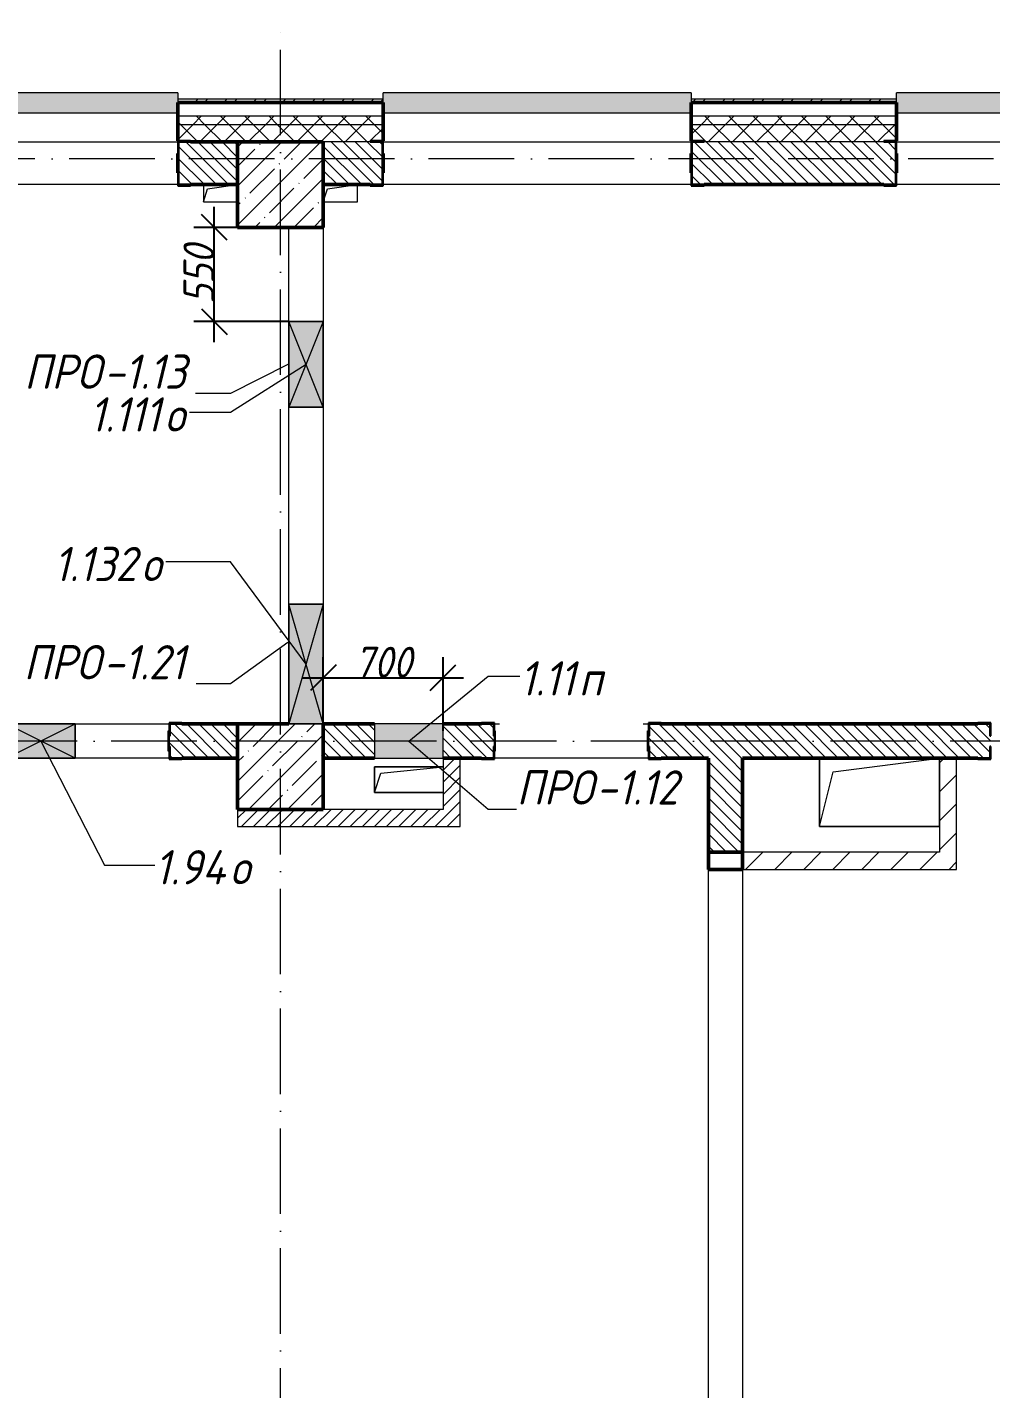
# Model space of a CAD drawing. Header units: millimetres. Extents: x -401725 to 250493, y 305116 to 802890.
# Drawn here: x -133394 to -127765, y 461213 to 469166 of the extents above; entities that cross this region are included whole.
import ezdxf

# ---------------------------------------------------------------- set-up
doc = ezdxf.new("R2010")
doc.units = ezdxf.units.MM
doc.linetypes.add('50_200_ШТРИХ_1Т_ш5_п1_п1_', pattern=[700, 500, -100, 0, -100])
for name, color, linetype, lineweight in [('A-____-____-DIMS', 7, 'Continuous', 9), ('A-DETL-GENF-OTLN', 7, 'Continuous', 9), ('A-FLOR-____-OTLN', 7, 'Continuous', 9), ('A-GENM-____-IDEN', 7, 'Continuous', 9), ('A-GENM-____-MCUT', 7, 'Continuous', 25), ('A-GENM-____-OTLN', 7, 'Continuous', 9), ('A-GENM-____-OTLN-1', 7, 'Continuous', 25), ('A-GLAZ-____-IDEN', 7, 'Continuous', 9), ('A-GLAZ-____-OTLN', 7, 'Continuous', 9), ('A-WALL-____-MCUT-2', 7, 'Continuous', 50), ('A-WALL-____-MCUT-3', 7, 'Continuous', 9), ('A-WALL-____-OTLN', 7, 'Continuous', 9), ('A-WALL-____-PATT-1', 7, 'Continuous', 9), ('A-WALL-FNSH-MCUT-1', 7, 'Continuous', 9), ('I-WALL-____-OTLN', 7, 'Continuous', 9), ('S-COLS-____-MCUT', 7, 'Continuous', 50), ('S-COLS-____-OTLN', 7, 'Continuous', 9), ('S-GRID-____-OTLN-1', 7, '50_200_ШТРИХ_1Т_ш5_п1_п1_', 9)]:
    doc.layers.add(name, color=color, linetype=linetype, lineweight=lineweight)
doc.layers.add('A-GLAZ-____-OTLN-1', color=7, linetype='Continuous', lineweight=9, true_color=0xc0c0c0)
doc.styles.add('ISOCPEUR_I_10', font='isocpeui.ttf', dxfattribs={"width": 0.9, "height": 180})
doc.styles.add('ISOCPEUR_I_9', font='isocpeui.ttf', dxfattribs={"width": 0.9, "height": 250})
doc.dimstyles.new('ISO-1_8_0_9К_СРЕДНИЙ_Кладочные_3', dxfattribs={"dimscale": 304.8, "dimtxt": 179.276612, "dimasz": 0.492126, "dimexe": 0.393701, "dimexo": 0, "dimgap": 0, "dimtad": 1, "dimdec": 3, "dimrnd": 0.001, "dimdsep": 46, "dimtxsty": 'ISOCPEUR_I_10', "dimblk1": 'OBLIQUE', "dimblk2": 'OBLIQUE', "dimsah": 1, "dimcen": 0.09, "dimdle": 0.393701, "dimazin": 0, "dimtfac": 1, "dimtdec": 4, "dimtix": 1, "dimtmove": 0, "dimatfit": 3, "dimfxl": 1, "dimtvp": 1, "dimtolj": 1, "dimtzin": 0, "dimarcsym": 2})
pattern_1 = [(135, (-176515.067, 459015.94), (-35.35534, -35.35534), [])]
pattern_2 = [(45, (-176515.067, 459015.94), (-35.35534, 35.35534), [])]
pattern_3 = [(45, (-176515.07, 459015.94), (-84.8528, 84.8528), [])]
pattern_4 = [(45, (-176515.07, 459015.94), (-70.71068, 70.71068), []), (135, (-176515.07, 459015.94), (-70.71068, -70.71068), [])]

# ---------------------------------------------------------------- blocks, each defined once
blk = doc.blocks.new('BSC_Колонна _Прямоугольная - 500х500-V99-АР1_План отверстий 1 этажа в осях 1-64_А-ГГ')
at = {"layer": 'S-COLS-____-OTLN'}
h = blk.add_hatch(dxfattribs=at)
h.set_pattern_fill('FP_131', color=256, style=0, pattern_type=2)
h.set_pattern_definition([(45, (-44600, -5831.04), (-114.04925, 114.04925), []), (45, (-44485.95, -5831.04), (-114.04925, 114.04925), [201.613, -40.323, 3.353, -36.97])])
h.paths.add_polyline_path([(-250, -250), (250, -250), (250, 250), (-250, 250)], flags=0)
at = {"layer": 'S-COLS-____-MCUT'}
for p, q in [((50, 250), (-250, 250)), ((-250, 250), (-250, -250)), ((250, -250), (250, 250)), ((-250, -250), (250, -250))]:
    blk.add_line(p, q, dxfattribs=at)
blk = doc.blocks.new('Фахверк_СКБ_Уголок - 250_2700-27497298-АР1_План отверстий 1 этажа в осях 1-64_А-ГГ')
at = {"layer": 'A-GENM-____-MCUT'}
for p, q in [((200, 181), (125, 181)), ((125, 181), (125, 106)), ((131, 106), (131, 175)), ((131, 175), (200, 175)), ((200, 175), (200, 181)), ((125, 106), (131, 106)), ((131, -6), (125, -6)), ((125, -6), (125, -81)), ((131, -75), (131, -6)), ((200, -75), (131, -75)), ((200, -81), (200, -75)), ((125, -81), (200, -81))]:
    blk.add_line(p, q, dxfattribs=at)
blk = doc.blocks.new('154_Стойка_СКБ_Уголок - СМ-2530_200-28213945-АР1_План отверстий 1 этажа в осях 1-64_А-ГГ')
at = {"layer": 'A-GENM-____-MCUT'}
for p, q in [((125, 156), (125, 81)), ((200, 156), (125, 156)), ((125, 81), (131, 81)), ((131, 81), (131, 150)), ((131, 150), (200, 150)), ((200, 150), (200, 156)), ((131, 19), (125, 19)), ((125, 19), (125, -56)), ((131, -50), (131, 19)), ((125, -56), (200, -56)), ((200, -50), (131, -50)), ((200, -56), (200, -50))]:
    blk.add_line(p, q, dxfattribs=at)
blk = doc.blocks.new('Стойка_Влож_Полоса боковая - Полоса-28213942-АР1_План отверстий 1 этажа в осях 1-64_А-ГГ')
at = {"layer": 'A-GENM-____-OTLN'}
for p, q in [((-5, 60), (0, 60)), ((-5, -60), (-5, 60)), ((0, 31), (0, -31)), ((0, -60), (-5, -60))]:
    blk.add_line(p, q, dxfattribs=at)
blk = doc.blocks.new('AR_Отверстие Ниша - Лючок-32401323-АР1_План отверстий 1 этажа в осях 1-64_А-ГГ')
at = {"layer": 'A-GLAZ-____-OTLN'}
blk.add_hatch(color=256, dxfattribs=at).paths.add_polyline_path([(-200, 100), (-200, -100), (200, -100), (200, 100)], flags=0)
for p, q in [((200, 100), (-200, 100)), ((-200, 100), (-200, -100)), ((200, -100), (200, 100)), ((-200, -100), (200, -100))]:
    blk.add_line(p, q, dxfattribs=at)
blk = doc.blocks.new('AR_Отверстие прямоугольное _в плите_ - AR_Отверстие прямоугольное _в плите_-V164-АР1_План отверстий 1 этажа в осях 1-64_А-ГГ')
at = {"layer": 'A-GENM-____-OTLN'}
for p, q in [((200, 75), (-200, 75)), ((-200, 75), (-200, -75)), ((-200, -75), (-162.5, 37.5)), ((-162.5, 37.5), (200, 75)), ((-200, -75), (200, -75))]:
    blk.add_line(p, q, dxfattribs=at)
blk = doc.blocks.new('AR_Отверстие прямоугольное _в плите_ - AR_Отверстие прямоугольное _в плите_-V178-АР1_План отверстий 1 этажа в осях 1-64_А-ГГ')
at = {"layer": 'A-GENM-____-OTLN'}
for p, q in [((-100, 50), (-100, -50)), ((-100, -50), (-75, 25)), ((-75, 25), (100, 50)), ((-100, -50), (100, -50))]:
    blk.add_line(p, q, dxfattribs=at)
blk = doc.blocks.new('AR_Отверстие прямоугольное _в плите_ - AR_Отверстие прямоугольное _в плите_-V177-АР1_План отверстий 1 этажа в осях 1-64_А-ГГ')
at = {"layer": 'A-GENM-____-OTLN'}
for p, q in [((-100, -50), (-75, 25)), ((-75, 25), (100, 50)), ((100, -50), (100, 50)), ((-100, -50), (100, -50))]:
    blk.add_line(p, q, dxfattribs=at)
blk = doc.blocks.new('AR_Отверстие прямоугольное _в плите_ - AR_Отверстие прямоугольное _в плите_-30552525-АР1_План отверстий 1 этажа в осях 1-64_А-ГГ')
at = {"layer": 'A-GENM-____-OTLN'}
for p, q in [((-350, 200), (-350, -200)), ((-270, 120), (350, 200)), ((350, -200), (350, 200)), ((-350, -200), (-270, 120)), ((-350, -200), (350, -200))]:
    blk.add_line(p, q, dxfattribs=at)
blk = doc.blocks.new('Отлив_СКБ - Отлив витража_120_НВФ-31885689-АР1_План отверстий 1 этажа в осях 1-64_А-ГГ')
at = {"layer": 'A-GLAZ-____-OTLN-1'}
for points in [[(1800, 2), (1800, 120), (0, 120), (0, 2), (1264.5, 2)], [(1264.5, 0), (1800, 0), (1800, 2), (0, 2), (0, 0)]]:
    blk.add_hatch(color=256, dxfattribs=at).paths.add_polyline_path(points, flags=0)
at = {"layer": 'A-GLAZ-____-OTLN'}
for p, q in [((0, 83), (0, 120)), ((1800, 120), (0, 120)), ((1800, 120), (1800, 83)), ((0, 2), (1800, 2)), ((1800, 0), (0, 0))]:
    blk.add_line(p, q, dxfattribs=at)
blk = doc.blocks.new('BSC_Колонна _Прямоугольная1 - 200х100 _металл_-35572301-АР1_План отверстий 1 этажа в осях 1-64_А-ГГ')
at = {"layer": 'S-COLS-____-MCUT'}
for p, q in [((100, 50), (-100, 50)), ((-100, 50), (-100, -50)), ((100, -50), (100, 50)), ((-100, -50), (100, -50))]:
    blk.add_line(p, q, dxfattribs=at)
blk = doc.blocks.new('AR_Отверстие прямоугольное _в стене_ - AR_Отверстие прямоугольное _в стене__ЭОМ-36400666-АР1_План отверстий 1 этажа в осях 1-64_А-ГГ')
at = {"layer": 'A-GLAZ-____-OTLN'}
blk.add_hatch(color=256, dxfattribs=at).paths.add_polyline_path([(350, 100), (-350, 100), (-350, -100), (350, -100)], flags=0)
at = {"layer": 'A-DETL-GENF-OTLN'}
for p, q in [((-350, -100), (-350, 100)), ((-350, 100), (350, 100)), ((350, 100), (-350, -100)), ((-350, 100), (350, -100)), ((350, 100), (-350, 100)), ((-350, 100), (-350, -100)), ((350, 100), (350, -100)), ((350, -100), (350, 100)), ((350, -100), (-350, -100)), ((-350, -100), (350, -100))]:
    blk.add_line(p, q, dxfattribs=at)
blk = doc.blocks.new('AR_Отверстие прямоугольное _в стене__БезПР - AR_Отверстие прямоугольное _в стене__БезПР-36428632-АР1_План отверстий 1 этажа в осях 1-64_А-ГГ')
at = {"layer": 'A-GLAZ-____-OTLN'}
blk.add_hatch(color=256, dxfattribs=at).paths.add_polyline_path([(-200, 100), (-200, -100), (200, -100), (200, 100)], flags=0)
at = {"layer": 'A-DETL-GENF-OTLN'}
for p, q in [((-200, -100), (-200, 100)), ((-200, 100), (200, 100)), ((200, 100), (-200, -100)), ((-200, 100), (200, -100)), ((200, 100), (-200, 100)), ((-200, 100), (-200, -100)), ((200, 100), (200, -100)), ((200, -100), (200, 100)), ((200, -100), (-200, -100)), ((-200, -100), (200, -100))]:
    blk.add_line(p, q, dxfattribs=at)
at = {"layer": 'A-GLAZ-____-OTLN'}
blk.add_line((200, 100), (-200, 100), dxfattribs=at)
blk = doc.blocks.new('AR_Отверстие прямоугольное _в стене_ - AR_Отверстие прямоугольное _в стене__ОВ-36760079-АР1_План отверстий 1 этажа в осях 1-64_А-ГГ')
at = {"layer": 'A-GLAZ-____-OTLN'}
blk.add_hatch(color=256, dxfattribs=at).paths.add_polyline_path([(250, -100), (250, 100), (-250, 100), (-250, -100)], flags=0)
at = {"layer": 'A-DETL-GENF-OTLN'}
for p, q in [((-250, -100), (-250, 100)), ((-250, 100), (250, 100)), ((250, 100), (-250, -100)), ((-250, 100), (250, -100)), ((250, 100), (-250, 100)), ((-250, 100), (-250, -100)), ((250, 100), (250, -100)), ((250, -100), (250, 100)), ((250, -100), (-250, -100)), ((-250, -100), (250, -100))]:
    blk.add_line(p, q, dxfattribs=at)
blk = doc.blocks.new('_Oblique')
at = {"color": 0, "linetype": 'ByBlock', "lineweight": -2}
blk.add_line((-0.5, -0.5), (0.5, 0.5), dxfattribs=at)
blk = doc.blocks.new('*D13392')
at = {"layer": 'A-____-____-DIMS', "color": 0, "lineweight": -2, "transparency": 16777216}
for p, q in [((-131665.1, 465097), (-131665.1, 465486.4)), ((-130965.1, 465056), (-130965.1, 465486.4)), ((-131785.1, 465366.4), (-130845.1, 465366.4))]:
    blk.add_line(p, q, dxfattribs=at)
at = {"layer": 'Defpoints', "color": 0, "transparency": 16777216}
for p in [(-130965.1, 465366.4), (-131665.1, 465097), (-130965.1, 465056)]:
    blk.add_point(p, dxfattribs=at)
at = {"layer": 'A-____-____-DIMS', "color": 0, "lineweight": -2, "transparency": 16777216, "xscale": 150, "yscale": 150, "zscale": 150, "rotation": 180}
blk.add_blockref('_Oblique', (-131665.1, 465366.4), dxfattribs=at)
at = {"layer": 'A-____-____-DIMS', "color": 0, "lineweight": -2, "transparency": 16777216, "xscale": 150, "yscale": 150, "zscale": 150}
blk.add_blockref('_Oblique', (-130965.1, 465366.4), dxfattribs=at)
at = {"layer": 'A-____-____-DIMS', "color": 0, "transparency": 16777216, "insert": (-131315.1, 465457.6), "char_height": 180, "width": 409.578, "attachment_point": 5, "style": 'ISOCPEUR_I_10'}
blk.add_mtext('\\A1;700', dxfattribs=at)
blk = doc.blocks.new('*D13440')
at = {"layer": 'A-____-____-DIMS', "color": 0, "lineweight": -2, "transparency": 16777216}
for p, q in [((-132301.3, 467327), (-132301.3, 468117)), ((-132165.1, 467997), (-132421.3, 467997)), ((-131871.1, 467447), (-132421.3, 467447))]:
    blk.add_line(p, q, dxfattribs=at)
at = {"layer": 'Defpoints', "color": 0, "transparency": 16777216}
for p in [(-132301.3, 467997), (-132165.1, 467997), (-131871.1, 467447)]:
    blk.add_point(p, dxfattribs=at)
at = {"layer": 'A-____-____-DIMS', "color": 0, "lineweight": -2, "transparency": 16777216, "xscale": 150, "yscale": 150, "zscale": 150}
for p, rotation in [((-132301.3, 467997), 90), ((-132301.3, 467447), 270)]:
    blk.add_blockref('_Oblique', p, dxfattribs=dict(at, rotation=rotation))
at = {"layer": 'A-____-____-DIMS', "color": 0, "transparency": 16777216, "insert": (-132391.3, 467722), "char_height": 180, "width": 409.578, "attachment_point": 5, "rotation": 90, "style": 'ISOCPEUR_I_10'}
blk.add_mtext('\\A1;550', dxfattribs=at)

msp = doc.modelspace()

# ---------------------------------------------------------------- hatches: boundary and pattern name
at = {"layer": 'A-WALL-____-PATT-1'}
h = msp.add_hatch(dxfattribs=at)
h.set_pattern_fill('FP_3', color=256, style=0, pattern_type=2)
h.set_pattern_definition([(45, (-176515.07, 459015.94), (-85.53659, 85.53659), []), (45, (-176458.04, 459015.94), (-85.53659, 85.53659), [])])
h.paths.add_polyline_path([(-104650.0675, 468726.983), (-104650.0675, 468746.983), (-108515.0675, 468746.983), (-108515.0675, 468726.983), (-105831.446, 468726.983)], flags=0)
h.paths.add_polyline_path([(-110315.0675, 468726.983), (-110315.0675, 468746.983), (-111515.0675, 468746.983), (-111515.0675, 468726.983), (-111133.8389, 468726.983)], flags=0)
h.paths.add_polyline_path([(-113785.0353, 468726.983), (-113315.0675, 468726.983), (-113315.0675, 468746.983), (-114515.0675, 468746.983), (-114515.0675, 468726.983)], flags=0)
h.paths.add_polyline_path([(-122315.0675, 468726.983), (-122315.0675, 468746.983), (-123515.0675, 468746.983), (-123515.0675, 468726.983), (-123506.0889, 468726.983)], flags=0)
h.paths.add_polyline_path([(-125315.0675, 468726.983), (-125315.0675, 468746.983), (-126515.0675, 468746.983), (-126515.0675, 468726.983)], flags=0)
h.paths.add_polyline_path([(-131315.0675, 468726.983), (-131315.0675, 468746.983), (-132515.0675, 468746.983), (-132515.0675, 468726.983), (-132343.4104, 468726.983)], flags=0)
h.paths.add_polyline_path([(-128315.0675, 468726.983), (-128315.0675, 468746.983), (-129515.0675, 468746.983), (-129515.0675, 468726.983), (-128808.4818, 468726.983)], flags=0)
h.paths.add_polyline_path([(-134315.0675, 468726.983), (-134315.0675, 468746.983), (-135515.0675, 468746.983), (-135515.0675, 468726.983), (-134994.6068, 468726.983)], flags=0)
h.paths.add_polyline_path([(-138087.6693, 468726.983), (-137315.0675, 468726.983), (-137315.0675, 468746.983), (-138180.0675, 468746.983), (-138180.0675, 468726.983)], flags=0)
h = msp.add_hatch(dxfattribs=at)
h.set_pattern_fill('FP_1', color=256, style=0, pattern_type=2)
h.set_pattern_definition(pattern_4)
h.paths.add_polyline_path([(-104650.0675, 468596.983), (-104650.0675, 468646.983), (-108515.0675, 468646.983), (-108515.0675, 468596.983), (-105831.446, 468596.983)], flags=0)
h.paths.add_polyline_path([(-111133.8389, 468596.983), (-110315.0675, 468596.983), (-110315.0675, 468646.983), (-111515.0675, 468646.983), (-111515.0675, 468596.983)], flags=0)
h.paths.add_polyline_path([(-113315.0675, 468596.983), (-113315.0675, 468646.983), (-114515.0675, 468646.983), (-114515.0675, 468596.983), (-113785.0353, 468596.983)], flags=0)
h.paths.add_polyline_path([(-122315.0675, 468596.983), (-122315.0675, 468646.983), (-123515.0675, 468646.983), (-123515.0675, 468596.983), (-123506.0889, 468596.983)], flags=0)
h.paths.add_polyline_path([(-125315.0675, 468596.983), (-125315.0675, 468646.983), (-126515.0675, 468646.983), (-126515.0675, 468596.983)], flags=0)
h.paths.add_polyline_path([(-128808.4818, 468596.983), (-128315.0675, 468596.983), (-128315.0675, 468646.983), (-129515.0675, 468646.983), (-129515.0675, 468596.983)], flags=0)
h.paths.add_polyline_path([(-131315.0675, 468596.983), (-131315.0675, 468646.983), (-132515.0675, 468646.983), (-132515.0675, 468596.983), (-132343.4104, 468596.983)], flags=0)
h.paths.add_polyline_path([(-134315.0675, 468596.983), (-134315.0675, 468646.983), (-135515.0675, 468646.983), (-135515.0675, 468596.983), (-134994.6068, 468596.983)], flags=0)
h.paths.add_polyline_path([(-137645.8032, 468596.983), (-137315.0675, 468596.983), (-137315.0675, 468646.983), (-138180.0675, 468646.983), (-138180.0675, 468596.983), (-138087.6693, 468596.983)], flags=0)
h = msp.add_hatch(dxfattribs=at)
h.set_pattern_fill('FP_1', color=256, style=0, pattern_type=2)
h.set_pattern_definition(pattern_4)
h.paths.add_polyline_path([(-105165.0675, 468496.983), (-104650.0675, 468496.983), (-104650.0675, 468596.983), (-108515.0675, 468596.983), (-108515.0675, 468502.983), (-108440.0675, 468502.983), (-108440.0675, 468496.983), (-105831.446, 468496.983)], flags=0)
h.paths.add_polyline_path([(-110390.0675, 468496.983), (-110390.0675, 468502.983), (-110315.0675, 468502.983), (-110315.0675, 468596.983), (-111515.0675, 468596.983), (-111515.0675, 468502.983), (-111440.0675, 468502.983), (-111440.0675, 468496.983), (-111133.8389, 468496.983)], flags=0)
h.paths.add_polyline_path([(-114165.0675, 468496.983), (-113390.0675, 468496.983), (-113390.0675, 468502.983), (-113315.0675, 468502.983), (-113315.0675, 468596.983), (-114515.0675, 468596.983), (-114515.0675, 468502.983), (-114440.0675, 468502.983), (-114440.0675, 468496.983)], flags=0)
h.paths.add_polyline_path([(-122665.0675, 468496.983), (-122390.0675, 468496.983), (-122390.0675, 468502.983), (-122315.0675, 468502.983), (-122315.0675, 468596.983), (-123515.0675, 468596.983), (-123515.0675, 468502.983), (-123440.0675, 468502.983), (-123440.0675, 468496.983), (-123165.0675, 468496.983)], flags=0)
h.paths.add_polyline_path([(-126165.0675, 468496.983), (-125390.0675, 468496.983), (-125390.0675, 468502.983), (-125315.0675, 468502.983), (-125315.0675, 468596.983), (-126515.0675, 468596.983), (-126515.0675, 468502.983), (-126440.0675, 468502.983), (-126440.0675, 468496.983)], flags=0)
h.paths.add_polyline_path([(-128390.0675, 468496.983), (-128390.0675, 468502.983), (-128315.0675, 468502.983), (-128315.0675, 468596.983), (-129515.0675, 468596.983), (-129515.0675, 468502.983), (-129440.0675, 468502.983), (-129440.0675, 468496.983), (-128808.4818, 468496.983)], flags=0)
h.paths.add_polyline_path([(-131665.0675, 468496.983), (-131390.0675, 468496.983), (-131390.0675, 468502.983), (-131315.0675, 468502.983), (-131315.0675, 468596.983), (-132515.0675, 468596.983), (-132515.0675, 468502.983), (-132440.0675, 468502.983), (-132440.0675, 468496.983), (-132343.4104, 468496.983)], flags=0)
h.paths.add_polyline_path([(-134390.0675, 468496.983), (-134390.0675, 468502.983), (-134315.0675, 468502.983), (-134315.0675, 468596.983), (-135515.0675, 468596.983), (-135515.0675, 468502.983), (-135440.0675, 468502.983), (-135440.0675, 468496.983), (-134994.6068, 468496.983)], flags=0)
h.paths.add_polyline_path([(-137665.0675, 468496.983), (-137390.0675, 468496.983), (-137390.0675, 468502.983), (-137315.0675, 468502.983), (-137315.0675, 468596.983), (-138180.0675, 468596.983), (-138180.0675, 468496.983), (-138087.6693, 468496.983)], flags=0)
h = msp.add_hatch(dxfattribs=at)
h.set_pattern_fill('FP_6', color=256, style=0, pattern_type=2)
h.set_pattern_definition(pattern_1)
h.paths.add_polyline_path([(-134390.0675, 468246.983), (-134321.0675, 468246.983), (-134321.0675, 468315.983), (-134315.0675, 468315.983), (-134315.0675, 468427.983), (-134321.0675, 468427.983), (-134321.0675, 468496.983), (-134665.0675, 468496.983), (-134665.0675, 468246.983)], flags=0)
h.paths.add_polyline_path([(-132509.0675, 468246.983), (-132165.0675, 468246.983), (-132165.0675, 468496.983), (-132509.0675, 468496.983), (-132509.0675, 468427.983), (-132515.0675, 468427.983), (-132515.0675, 468315.983), (-132509.0675, 468315.983), (-132509.0675, 468251.2687)], flags=0)
h = msp.add_hatch(dxfattribs=at)
h.set_pattern_fill('FP_6', color=256, style=0, pattern_type=2)
h.set_pattern_definition(pattern_1)
h.paths.add_polyline_path([(-126509.0675, 468246.983), (-126165.0675, 468246.983), (-126165.0675, 468496.983), (-126509.0675, 468496.983), (-126509.0675, 468427.983), (-126515.0675, 468427.983), (-126515.0675, 468315.983), (-126509.0675, 468315.983)], flags=0)
h.paths.add_polyline_path([(-128390.0675, 468246.983), (-128321.0675, 468246.983), (-128321.0675, 468315.983), (-128315.0675, 468315.983), (-128315.0675, 468427.983), (-128321.0675, 468427.983), (-128321.0675, 468496.983), (-129509.0675, 468496.983), (-129509.0675, 468427.983), (-129515.0675, 468427.983), (-129515.0675, 468315.983), (-129509.0675, 468315.983), (-129509.0675, 468246.983), (-128808.4818, 468246.983)], flags=0)
h.paths.add_polyline_path([(-131321.0675, 468246.983), (-131321.0675, 468315.983), (-131315.0675, 468315.983), (-131315.0675, 468427.983), (-131321.0675, 468427.983), (-131321.0675, 468496.983), (-131665.0675, 468496.983), (-131665.0675, 468246.983), (-131390.0675, 468246.983)], flags=0)
h = msp.add_hatch(dxfattribs=at)
h.set_pattern_fill('FP_6', color=256, style=0, pattern_type=2)
h.set_pattern_definition(pattern_1)
h.paths.add_polyline_path([(-132559.0675, 464896.983), (-132165.0675, 464896.983), (-132165.0675, 465096.983), (-132559.0675, 465096.983), (-132559.0675, 465027.983), (-132565.0675, 465027.983), (-132565.0675, 464965.983), (-132559.0675, 464965.983), (-132559.0675, 464936.983)], flags=0)
h.paths.add_polyline_path([(-134271.0675, 464896.983), (-134271.0675, 464965.983), (-134265.0675, 464965.983), (-134265.0675, 465027.983), (-134271.0675, 465027.983), (-134271.0675, 465096.983), (-134665.0675, 465096.983), (-134665.0675, 464896.983), (-134340.0675, 464896.983)], flags=0)
h = msp.add_hatch(dxfattribs=at)
h.set_pattern_fill('FP_6', color=256, style=0, pattern_type=2)
h.set_pattern_definition(pattern_1)
h.paths.add_polyline_path([(-129215.0675, 464896.983), (-129215.0675, 465096.983), (-129759.0675, 465096.983), (-129759.0675, 465027.983), (-129765.0675, 465027.983), (-129765.0675, 464965.983), (-129759.0675, 464965.983), (-129759.0675, 464896.983), (-129415.0675, 464896.983)], flags=0)
h.paths.add_polyline_path([(-130965.0675, 464896.983), (-130671.0675, 464896.983), (-130671.0675, 464965.983), (-130665.0675, 464965.983), (-130665.0675, 465027.983), (-130671.0675, 465027.983), (-130671.0675, 465096.983), (-130965.0675, 465096.983), (-130965.0675, 464936.983)], flags=0)
h.paths.add_polyline_path([(-131665.0675, 464896.983), (-131365.0675, 464896.983), (-131365.0675, 465096.983), (-131665.0675, 465096.983)], flags=0)
h = msp.add_hatch(dxfattribs=at)
h.set_pattern_fill('FP_6', color=256, style=0, pattern_type=2)
h.set_pattern_definition(pattern_1)
h.paths.add_polyline_path([(-126790.0675, 464896.983), (-126165.0675, 464896.983), (-126165.0675, 465096.983), (-126859.0675, 465096.983), (-126859.0675, 465027.983), (-126865.0675, 465027.983), (-126865.0675, 464965.983), (-126859.0675, 464965.983), (-126859.0675, 464896.983)], flags=0)
h.paths.add_polyline_path([(-127771.0675, 464896.983), (-127771.0675, 464965.983), (-127765.0675, 464965.983), (-127765.0675, 465027.983), (-127771.0675, 465027.983), (-127771.0675, 465096.983), (-129215.0675, 465096.983), (-129215.0675, 464896.983), (-127840.0675, 464896.983)], flags=0)
h = msp.add_hatch(dxfattribs=at)
h.set_pattern_fill('FP_5', color=256, style=0, pattern_type=2)
h.set_pattern_definition(pattern_2)
h.paths.add_polyline_path([(-130865.0675, 464596.983), (-130865.0675, 464896.983), (-130965.0675, 464896.983), (-130965.0675, 464596.983)], flags=0)
h = msp.add_hatch(dxfattribs=at)
h.set_pattern_fill('FP_6', color=256, style=0, pattern_type=2)
h.set_pattern_definition(pattern_1)
h.paths.add_polyline_path([(-129415.0675, 464346.983), (-129215.0675, 464346.983), (-129215.0675, 464896.983), (-129415.0675, 464896.983)], flags=0)
h = msp.add_hatch(dxfattribs=at)
h.set_pattern_fill('FP_4', color=256, style=0, pattern_type=2)
h.set_pattern_definition(pattern_3)
h.paths.add_polyline_path([(-127965.0675, 464246.983), (-127965.0675, 464896.983), (-128065.0675, 464896.983), (-128065.0675, 464246.983)], flags=0)
h = msp.add_hatch(dxfattribs=at)
h.set_pattern_fill('FP_5', color=256, style=0, pattern_type=2)
h.set_pattern_definition(pattern_2)
h.paths.add_polyline_path([(-131665.0675, 464496.983), (-130865.0675, 464496.983), (-130865.0675, 464596.983), (-132165.0675, 464596.983), (-132165.0675, 464496.983)], flags=0)
h = msp.add_hatch(dxfattribs=at)
h.set_pattern_fill('FP_4', color=256, style=0, pattern_type=2)
h.set_pattern_definition(pattern_3)
h.paths.add_polyline_path([(-128065.0675, 464246.983), (-128065.0675, 464346.983), (-129215.0675, 464346.983), (-129215.0675, 464246.983), (-128808.4818, 464246.983)], flags=0)
at = {"layer": 'S-COLS-____-OTLN'}
h = msp.add_hatch(dxfattribs=at)
h.set_pattern_fill('FP_27', color=256, style=0, pattern_type=2)
h.set_pattern_definition([(45, (-176515.07, 459015.94), (-114.04925, 114.04925), []), (45, (-176401.02, 459015.94), (-114.04925, 114.04925), [201.612, -40.322, 3.353, -36.97])])
h.paths.add_polyline_path([(-132165.0675, 467996.983), (-131665.0675, 467996.983), (-131665.0675, 468496.983), (-132165.0675, 468496.983), (-132165.0675, 468350.3669)], flags=0)

# ---------------------------------------------------------------- linework, layer by layer
at = {"layer": 'A-FLOR-____-OTLN'}
for p, q in [((-128765.1663, 464496.983), (-128765.1663, 464896.983)), ((-128065.1663, 464896.983), (-128065.1663, 464496.983)), ((-131365.0675, 464846.983), (-130965.0675, 464846.983)), ((-131365.0675, 464696.983), (-131365.0675, 464846.983)), ((-130965.0675, 464696.983), (-131365.0675, 464696.983)), ((-128065.1663, 464496.983), (-128765.1663, 464496.983))]:
    msp.add_line(p, q, dxfattribs=at)
at = {"layer": 'A-GENM-____-IDEN'}
for p, q in [((-131871.0675, 467196.983), (-132207.1073, 467027.5397)), ((-132207.1073, 467027.5397), (-132410.9905, 467027.5397)), ((-131871.0675, 465571.983), (-132207.1073, 465330.2366)), ((-132207.1073, 465330.2366), (-132408.0138, 465330.2366)), ((-131165.0675, 464996.983), (-130701.9022, 464598.8151)), ((-130701.9022, 464598.8151), (-130535.3476, 464598.8151))]:
    msp.add_line(p, q, dxfattribs=at)
at = {"layer": 'A-GLAZ-____-IDEN'}
for p, q in [((-131765.0675, 467196.983), (-132207.1073, 466916.8746)), ((-132207.1073, 466916.8746), (-132446.4818, 466916.8746)), ((-132207.1073, 466043.3454), (-132583.9026, 466043.3454)), ((-131765.0675, 465446.983), (-132207.1073, 466043.3454)), ((-131165.0675, 464996.983), (-130701.9022, 465375.2811)), ((-130701.9022, 465375.2811), (-130516.7909, 465375.2811)), ((-133315.0675, 464996.983), (-132943.345, 464272.235)), ((-132943.345, 464272.235), (-132649.2539, 464272.235))]:
    msp.add_line(p, q, dxfattribs=at)
at = {"layer": 'A-WALL-____-MCUT-2'}
for p, q in [((-131315.0675, 468726.983), (-132515.0675, 468726.983)), ((-132515.0675, 468726.983), (-132515.0675, 468502.983)), ((-131315.0675, 468502.983), (-131315.0675, 468726.983)), ((-128315.0675, 468726.983), (-129515.0675, 468726.983)), ((-129515.0675, 468726.983), (-129515.0675, 468502.983)), ((-128315.0675, 468502.983), (-128315.0675, 468726.983)), ((-132440.0675, 468496.983), (-131665.0675, 468496.983)), ((-132165.0675, 468246.983), (-132165.0675, 468496.983)), ((-131665.0675, 468496.983), (-131665.0675, 468246.983)), ((-132515.0675, 468427.983), (-132515.0675, 468315.983)), ((-131315.0675, 468315.983), (-131315.0675, 468427.983)), ((-129515.0675, 468427.983), (-129515.0675, 468315.983)), ((-128315.0675, 468315.983), (-128315.0675, 468427.983)), ((-132440.0675, 468246.983), (-132165.0675, 468246.983)), ((-131665.0675, 468246.983), (-131390.0675, 468246.983)), ((-129440.0675, 468246.983), (-128390.0675, 468246.983)), ((-132165.0675, 465096.983), (-132490.0675, 465096.983)), ((-131365.0675, 465096.983), (-131665.0675, 465096.983)), ((-130740.0675, 465096.983), (-130965.0675, 465096.983)), ((-127840.0675, 465096.983), (-129690.0675, 465096.983)), ((-132490.0675, 464896.983), (-132165.0675, 464896.983)), ((-131665.0675, 464896.983), (-131365.0675, 464896.983)), ((-130965.0675, 464896.983), (-130740.0675, 464896.983)), ((-129690.0675, 464896.983), (-129415.0675, 464896.983)), ((-129415.0675, 464896.983), (-129415.0675, 464346.983)), ((-129215.0675, 464896.983), (-127840.0675, 464896.983)), ((-129215.0675, 464346.983), (-129215.0675, 464896.983))]:
    msp.add_line(p, q, dxfattribs=at)
at = {"layer": 'A-WALL-____-MCUT-3'}
for p, q in [((-131315.0675, 468646.983), (-132515.0675, 468646.983)), ((-131315.0675, 468596.983), (-132515.0675, 468596.983)), ((-128315.0675, 468646.983), (-129515.0675, 468646.983)), ((-128315.0675, 468596.983), (-129515.0675, 468596.983)), ((-131390.0675, 468496.983), (-131665.0675, 468496.983)), ((-128390.0675, 468496.983), (-129440.0675, 468496.983))]:
    msp.add_line(p, q, dxfattribs=at)
at = {"layer": 'A-WALL-____-OTLN'}
for p, q in [((-134315.0675, 468496.983), (-132515.0675, 468496.983)), ((-131315.0675, 468496.983), (-129515.0675, 468496.983)), ((-128315.0675, 468496.983), (-126515.0675, 468496.983)), ((-132515.0675, 468246.983), (-134315.0675, 468246.983)), ((-129515.0675, 468246.983), (-131315.0675, 468246.983)), ((-126515.0675, 468246.983), (-128315.0675, 468246.983))]:
    msp.add_line(p, q, dxfattribs=at)
at = {"layer": 'A-WALL-FNSH-MCUT-1'}
for p, q in [((-131315.0675, 468746.983), (-132515.0675, 468746.983)), ((-132515.0675, 468746.983), (-132515.0675, 468726.983)), ((-132515.0675, 468726.983), (-132515.0675, 468726.983)), ((-131315.0675, 468726.983), (-131315.0675, 468746.983)), ((-128315.0675, 468746.983), (-129515.0675, 468746.983)), ((-129515.0675, 468746.983), (-129515.0675, 468726.983)), ((-129515.0675, 468726.983), (-129515.0675, 468726.983)), ((-128315.0675, 468726.983), (-128315.0675, 468746.983)), ((-130965.0675, 464896.983), (-130965.0675, 464596.983)), ((-130865.0675, 464496.983), (-130865.0675, 464896.983)), ((-128065.0675, 464896.983), (-128065.0675, 464346.983)), ((-127965.0675, 464246.983), (-127965.0675, 464896.983)), ((-132165.0675, 464596.983), (-132165.0675, 464496.983)), ((-130965.0675, 464596.983), (-131665.0675, 464596.983)), ((-132165.0675, 464496.983), (-130865.0675, 464496.983)), ((-128065.0675, 464346.983), (-129215.0675, 464346.983)), ((-129215.0675, 464246.983), (-127965.0675, 464246.983))]:
    msp.add_line(p, q, dxfattribs=at)
at = {"layer": 'I-WALL-____-OTLN'}
for p, q in [((-131865.0675, 467446.983), (-131865.0675, 467996.983)), ((-131665.0675, 467996.983), (-131665.0675, 467446.983)), ((-131865.0675, 465796.983), (-131865.0675, 466946.983)), ((-131665.0675, 466946.983), (-131665.0675, 465796.983)), ((-133115.0675, 465096.983), (-132565.0675, 465096.983)), ((-130665.0675, 465096.983), (-130635.0675, 465096.983)), ((-129795.0675, 465096.983), (-129765.0675, 465096.983)), ((-132565.0675, 464896.983), (-133115.0675, 464896.983)), ((-129765.0675, 464896.983), (-130665.0675, 464896.983)), ((-129415.0675, 457696.983), (-129415.0675, 464246.983)), ((-129215.0675, 464246.983), (-129215.0675, 457696.983))]:
    msp.add_line(p, q, dxfattribs=at)
at = {"layer": 'S-COLS-____-MCUT'}
for p, q in [((-131665.0675, 468496.983), (-132165.0675, 468496.983)), ((-132165.0675, 468496.983), (-132165.0675, 467996.983)), ((-131665.0675, 467996.983), (-131665.0675, 468496.983)), ((-132165.0675, 467996.983), (-131665.0675, 467996.983))]:
    msp.add_line(p, q, dxfattribs=at)
at = {"layer": 'S-GRID-____-OTLN-1'}
for p, q in [((-131915.0675, 454533.3346), (-131915.0675, 469166.4803)), ((-72440.6609, 468396.983), (-180971.4299, 468396.983)), ((-86196.2802, 464996.983), (-181183.8377, 464996.983))]:
    msp.add_line(p, q, dxfattribs=at)

# ---------------------------------------------------------------- block references
at = {"layer": 'A-GENM-____-OTLN'}
for name, p in [('AR_Отверстие прямоугольное _в плите_ - AR_Отверстие прямоугольное _в плите_-V178-АР1_План отверстий 1 этажа в осях 1-64_А-ГГ', (-132265.0675, 468196.983)), ('AR_Отверстие прямоугольное _в плите_ - AR_Отверстие прямоугольное _в плите_-V177-АР1_План отверстий 1 этажа в осях 1-64_А-ГГ', (-131565.0675, 468196.983)), ('Стойка_Влож_Полоса боковая - Полоса-28213942-АР1_План отверстий 1 этажа в осях 1-64_А-ГГ', (-132565.0675, 464996.983)), ('Стойка_Влож_Полоса боковая - Полоса-28213942-АР1_План отверстий 1 этажа в осях 1-64_А-ГГ', (-129765.0675, 464996.983)), ('AR_Отверстие прямоугольное _в плите_ - AR_Отверстие прямоугольное _в плите_-30552525-АР1_План отверстий 1 этажа в осях 1-64_А-ГГ', (-128415.1663, 464696.983)), ('AR_Отверстие прямоугольное _в плите_ - AR_Отверстие прямоугольное _в плите_-V164-АР1_План отверстий 1 этажа в осях 1-64_А-ГГ', (-131165.0675, 464771.983))]:
    msp.add_blockref(name, p, dxfattribs=at)
at = {"layer": 'A-GENM-____-OTLN', "rotation": 180}
msp.add_blockref('Стойка_Влож_Полоса боковая - Полоса-28213942-АР1_План отверстий 1 этажа в осях 1-64_А-ГГ', (-130665.0675, 464996.983), dxfattribs=at)
at = {"layer": 'A-GENM-____-OTLN-1'}
for name, p in [('Фахверк_СКБ_Уголок - 250_2700-27497298-АР1_План отверстий 1 этажа в осях 1-64_А-ГГ', (-132640.0675, 468321.983)), ('Фахверк_СКБ_Уголок - 250_2700-27497298-АР1_План отверстий 1 этажа в осях 1-64_А-ГГ', (-129640.0675, 468321.983)), ('154_Стойка_СКБ_Уголок - СМ-2530_200-28213945-АР1_План отверстий 1 этажа в осях 1-64_А-ГГ', (-132690.0675, 464946.983)), ('154_Стойка_СКБ_Уголок - СМ-2530_200-28213945-АР1_План отверстий 1 этажа в осях 1-64_А-ГГ', (-129890.0675, 464946.983))]:
    msp.add_blockref(name, p, dxfattribs=at)
at = {"layer": 'A-GENM-____-OTLN-1', "rotation": 180}
for name, p in [('Фахверк_СКБ_Уголок - 250_2700-27497298-АР1_План отверстий 1 этажа в осях 1-64_А-ГГ', (-131190.0675, 468421.983)), ('Фахверк_СКБ_Уголок - 250_2700-27497298-АР1_План отверстий 1 этажа в осях 1-64_А-ГГ', (-128190.0675, 468421.983)), ('154_Стойка_СКБ_Уголок - СМ-2530_200-28213945-АР1_План отверстий 1 этажа в осях 1-64_А-ГГ', (-130540.0675, 465046.983)), ('154_Стойка_СКБ_Уголок - СМ-2530_200-28213945-АР1_План отверстий 1 этажа в осях 1-64_А-ГГ', (-127640.0675, 465046.983))]:
    msp.add_blockref(name, p, dxfattribs=at)
at = {"layer": 'A-GLAZ-____-OTLN'}
for p in [(-134315.0675, 468663.983), (-131315.0675, 468663.983), (-128315.0675, 468663.983)]:
    msp.add_blockref('Отлив_СКБ - Отлив витража_120_НВФ-31885689-АР1_План отверстий 1 этажа в осях 1-64_А-ГГ', p, dxfattribs=at)
for name, p, rotation in [('AR_Отверстие прямоугольное _в стене_ - AR_Отверстие прямоугольное _в стене__ОВ-36760079-АР1_План отверстий 1 этажа в осях 1-64_А-ГГ', (-131765.0675, 467196.983), 269.9999999999999), ('AR_Отверстие прямоугольное _в стене_ - AR_Отверстие прямоугольное _в стене__ЭОМ-36400666-АР1_План отверстий 1 этажа в осях 1-64_А-ГГ', (-131765.0675, 465446.983), 269.9999999999999), ('AR_Отверстие прямоугольное _в стене__БезПР - AR_Отверстие прямоугольное _в стене__БезПР-36428632-АР1_План отверстий 1 этажа в осях 1-64_А-ГГ', (-133315.0675, 464996.983), 180), ('AR_Отверстие Ниша - Лючок-32401323-АР1_План отверстий 1 этажа в осях 1-64_А-ГГ', (-131165.0675, 464996.983), 180)]:
    msp.add_blockref(name, p, dxfattribs=dict(at, rotation=rotation))
at = {"layer": 'S-COLS-____-OTLN'}
msp.add_blockref('BSC_Колонна _Прямоугольная - 500х500-V99-АР1_План отверстий 1 этажа в осях 1-64_А-ГГ', (-131915.0675, 464846.983), dxfattribs=at)
at = {"layer": 'S-COLS-____-OTLN', "rotation": 180}
msp.add_blockref('BSC_Колонна _Прямоугольная1 - 200х100 _металл_-35572301-АР1_План отверстий 1 этажа в осях 1-64_А-ГГ', (-129315.0675, 464296.983), dxfattribs=at)

# ---------------------------------------------------------------- texts
at = {"layer": 'A-GENM-____-IDEN', "char_height": 200, "attachment_point": 1, "style": 'ISOCPEUR_I_9'}
for s, insert, width in [('ПРО', (-133411.6596, 467254.6558), 562.784625), ('-1.13', (-132947.3159, 467254.6558), 620.506125), ('ПРО', (-133414.6392, 465557.3528), 562.784625), ('-1.21', (-132950.2955, 465557.3528), 620.506125), ('ПРО', (-130535.3476, 464825.9312), 562.784625), ('-1.12', (-130071.0038, 464825.9312), 620.506125)]:
    msp.add_mtext(s, dxfattribs=dict(at, insert=insert, width=width))
at = {"layer": 'A-GLAZ-____-IDEN', "char_height": 200, "attachment_point": 1, "style": 'ISOCPEUR_I_9'}
for s, insert, width in [('1.111', (-133030.2385, 467004.4892), 533.923875), ('\\fISOCPEUR|b0|i1|c204|p34|;\\W.9;о', (-132589.7072, 467004.4892), 158.734125), ('1.132', (-133238.7558, 466130.96), 620.506125), ('\\fISOCPEUR|b0|i1|c204|p34|;\\W.9;о', (-132726.787, 466130.96), 158.734125), ('1.11', (-130516.7909, 465462.8957), 418.480875), ('\\fISOCPEUR|b0|i1|c204|p34|;\\W.9;п', (-130171.5097, 465462.8957), 158.734125), ('1.94', (-132649.2539, 464359.8496), 533.923875), ('\\fISOCPEUR|b0|i1|c204|p34|;\\W.9;о', (-132208.7227, 464359.8496), 158.734125)]:
    msp.add_mtext(s, dxfattribs=dict(at, insert=insert, width=width))

# ---------------------------------------------------------------- dimensions: what is measured, and where the dimension line sits
at = {"layer": 'A-____-____-DIMS'}
dim = msp.add_linear_dim(base=(-132301.3245, 467996.983), p1=(-131871.0675, 467446.983), p2=(-132165.0675, 467996.983), angle=90, dimstyle='ISO-1_8_0_9К_СРЕДНИЙ_Кладочные_3', override={"dimpost": '<>', "dimfxl": 623.647336}, dxfattribs=at)
dim.commit()
dim.dimension.update_dxf_attribs({"geometry": '*D13440', "text_midpoint": (-132391.3245, 467721.983)})
dim = msp.add_linear_dim(base=(-130965.0675, 465366.4178), p1=(-131665.0675, 465096.983), p2=(-130965.0675, 465056.049), dimstyle='ISO-1_8_0_9К_СРЕДНИЙ_Кладочные_3', override={"dimpost": '<>', "dimfxl": 701.195826}, dxfattribs=at)
dim.commit()
dim.dimension.update_dxf_attribs({"geometry": '*D13392', "text_midpoint": (-131315.0675, 465457.5769)})

doc.saveas('drawing.dxf')
